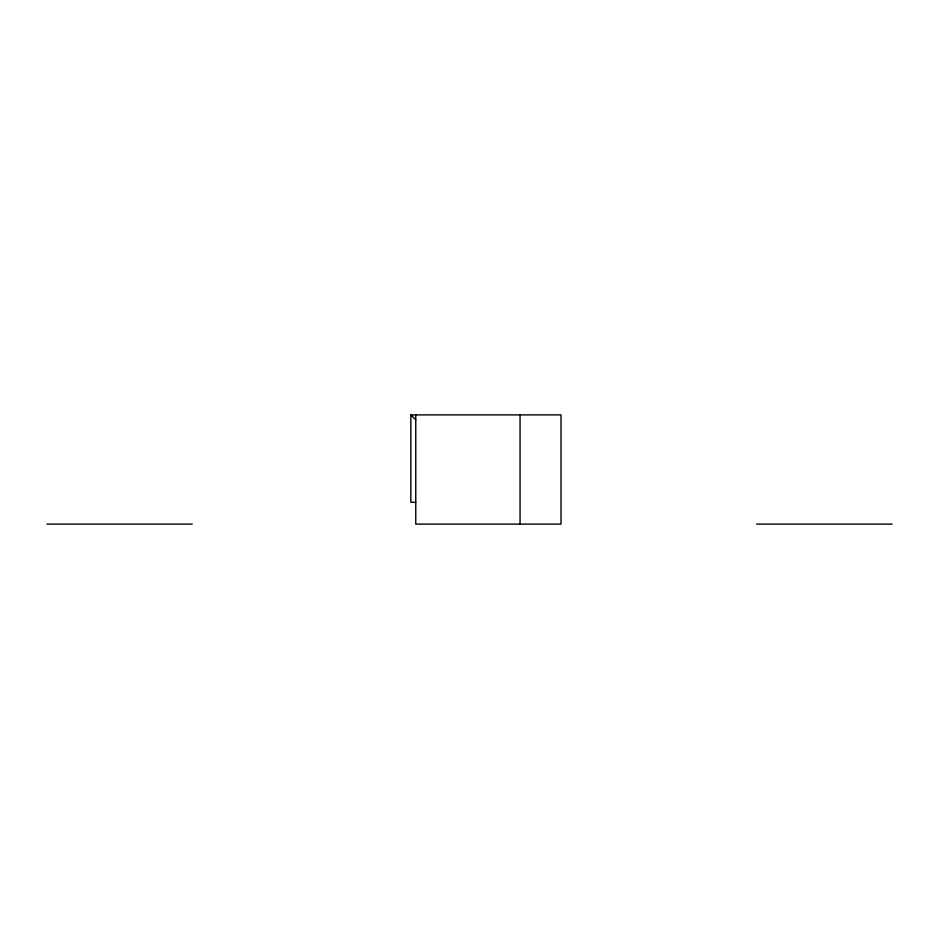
<?xml version="1.0" encoding="UTF-8"?>
<svg xmlns="http://www.w3.org/2000/svg" width="939" height="939" viewBox="0 0 939 939"><rect width="100%" height="100%" fill="white"/><g stroke="black" fill="none" stroke-linecap="round" stroke-linejoin="round"><path stroke-width="1.41" d="M415.754 502.271L410.836 502.271L410.836 414.885L561.017 414.885L561.017 524.115L415.754 524.115L415.754 414.885M46.95 524.115L192.213 524.115M756.623 524.115L892.05 524.115M410.836 414.885L415.754 419.803M520.065 414.885L520.065 524.115"/></g></svg>
